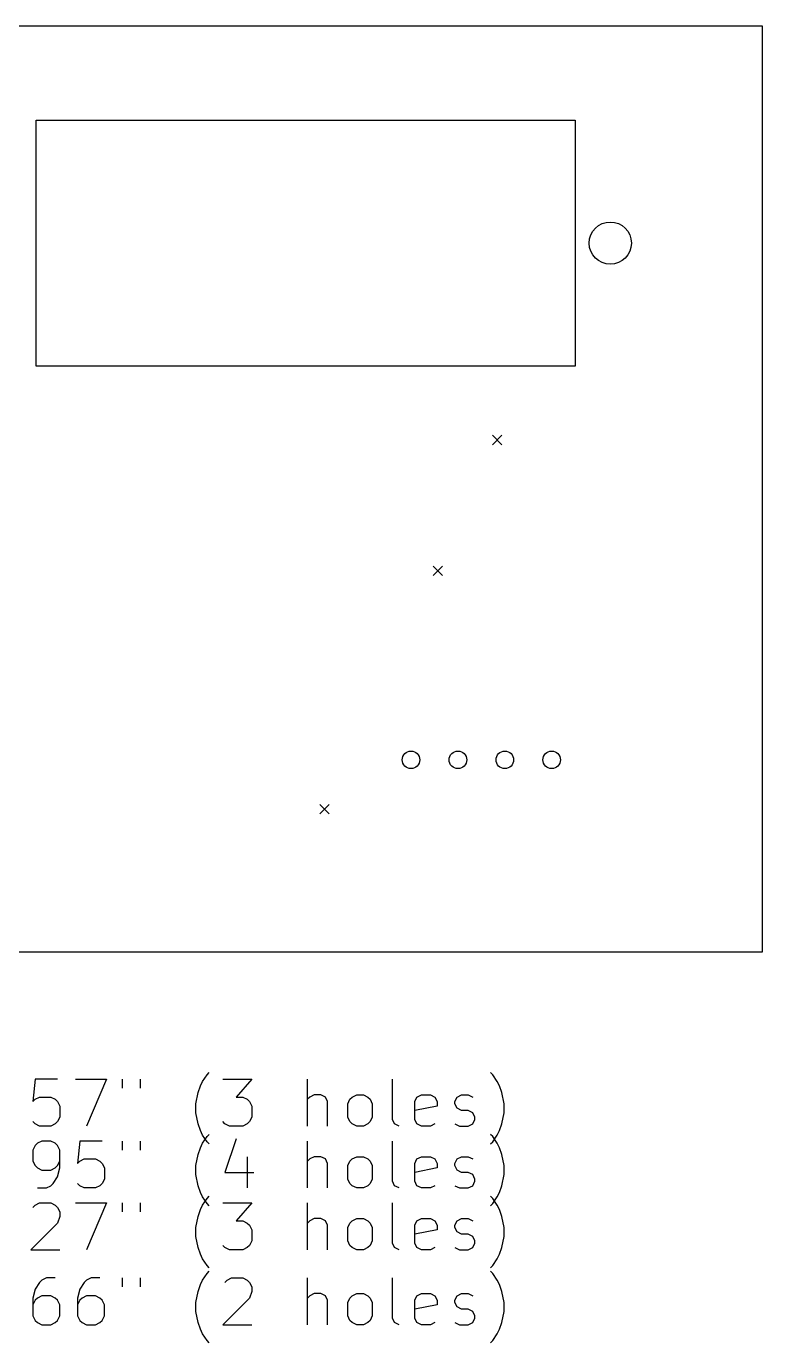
# Model space of a CAD drawing. Extents: x -2.1 to 59.2, y -16.7 to 39.5.
# Drawn here: x 27.8 to 59.2, y -16.7 to 39.5 of the extents above; entities that cross this region are included whole.
import ezdxf

# ---------------------------------------------------------------- set-up
doc = ezdxf.new("R2010")
doc.units = 0
doc.layers.add('BLACK', color=7, linetype='CONTINUOUS')

msp = doc.modelspace()

# ---------------------------------------------------------------- linework, layer by layer
at = {"layer": 'BLACK', "linetype": 'CONTINUOUS'}
for p, q in [((59.2, 39.497), (0, 39.497)), ((59.2, -0.003), (59.2, 39.497)), ((28.2016, 35.4951), (51.1987, 35.4951)), ((28.2016, 24.9918), (28.2016, 35.4951)), ((28.2016, 35.4951), (51.1987, 35.4951)), ((28.2016, 24.9918), (28.2016, 35.4951)), ((51.1987, 35.4951), (51.1987, 24.9918)), ((51.1987, 35.4951), (51.1987, 24.9918)), ((51.1987, 24.9918), (28.2016, 24.9918)), ((51.1987, 24.9918), (28.2016, 24.9918)), ((47.679, 22.044), (48.079, 21.644)), ((48.079, 22.044), (47.679, 21.644)), ((45.139, 16.456), (45.539, 16.056)), ((45.539, 16.456), (45.139, 16.056)), ((40.313, 6.296), (40.713, 5.896)), ((40.713, 6.296), (40.313, 5.896)), ((0, -0.003), (59.2, -0.003)), ((28.1655, -5.43276), (28.0702, -6.38514)), ((29.1179, -5.43276), (28.1655, -5.43276)), ((29.8798, -5.43276), (31.2131, -5.43276)), ((31.2131, -5.43276), (30.356, -7.43276)), ((31.8798, -5.43276), (31.8798, -5.81371)), ((32.6417, -5.43276), (32.6417, -5.81371)), ((35.2131, -5.71848), (35.3083, -5.528)), ((35.3083, -5.528), (35.4988, -5.24228)), ((35.4988, -5.24228), (35.594, -5.14705)), ((36.1655, -5.43276), (37.4036, -5.43276)), ((37.4036, -5.43276), (36.7369, -6.19467)), ((39.7845, -7.43276), (39.7845, -5.43276)), ((43.4036, -7.14705), (43.4036, -5.43276)), ((47.6893, -5.24228), (47.594, -5.14705)), ((47.8798, -5.528), (47.6893, -5.24228)), ((47.975, -5.71848), (47.8798, -5.528)), ((35.0226, -6.48038), (35.1179, -6.00419)), ((35.1179, -6.00419), (35.2131, -5.71848)), ((40.0702, -6.09943), (39.8798, -6.19467)), ((40.356, -6.09943), (40.0702, -6.09943)), ((40.5464, -6.19467), (40.356, -6.09943)), ((41.6893, -6.19467), (41.8798, -6.09943)), ((41.8798, -6.09943), (42.1655, -6.09943)), ((42.1655, -6.09943), (42.356, -6.19467)), ((44.4512, -6.19467), (44.6417, -6.09943)), ((44.6417, -6.09943), (45.0226, -6.09943)), ((45.0226, -6.09943), (45.2131, -6.19467)), ((46.1655, -6.19467), (46.356, -6.09943)), ((46.356, -6.09943), (46.6417, -6.09943)), ((46.6417, -6.09943), (46.8321, -6.19467)), ((48.0702, -6.00419), (47.975, -5.71848)), ((48.1655, -6.48038), (48.0702, -6.00419)), ((28.0702, -6.38514), (28.1655, -6.2899)), ((28.1655, -6.2899), (28.356, -6.19467)), ((28.356, -6.19467), (28.8321, -6.19467)), ((28.8321, -6.19467), (29.0226, -6.2899)), ((29.0226, -6.2899), (29.1179, -6.38514)), ((29.1179, -6.38514), (29.2131, -6.57562)), ((29.2131, -6.57562), (29.2131, -7.05181)), ((35.0226, -6.86133), (35.0226, -6.48038)), ((36.7369, -6.19467), (37.0226, -6.19467)), ((37.0226, -6.19467), (37.2131, -6.2899)), ((37.2131, -6.2899), (37.3083, -6.38514)), ((37.3083, -6.38514), (37.4036, -6.57562)), ((37.4036, -6.57562), (37.4036, -7.05181)), ((39.8798, -6.19467), (39.7845, -6.2899)), ((40.6417, -6.38514), (40.5464, -6.19467)), ((40.6417, -7.43276), (40.6417, -6.38514)), ((41.4988, -6.48038), (41.594, -6.2899)), ((41.4988, -7.05181), (41.4988, -6.48038)), ((41.594, -6.2899), (41.6893, -6.19467)), ((42.356, -6.19467), (42.4512, -6.2899)), ((42.4512, -6.2899), (42.5464, -6.48038)), ((42.5464, -6.48038), (42.5464, -7.05181)), ((44.356, -6.38514), (44.4512, -6.19467)), ((44.356, -7.14705), (44.356, -6.38514)), ((45.3083, -6.57562), (44.356, -6.76609)), ((45.2131, -6.19467), (45.3083, -6.38514)), ((45.3083, -6.38514), (45.3083, -6.57562)), ((46.0702, -6.38514), (46.1655, -6.19467)), ((46.0702, -6.48038), (46.0702, -6.38514)), ((46.1655, -6.67086), (46.0702, -6.48038)), ((46.356, -6.76609), (46.1655, -6.67086)), ((48.1655, -6.86133), (48.1655, -6.48038)), ((28.1655, -7.33752), (28.0702, -7.24228)), ((29.1179, -7.24228), (29.0226, -7.33752)), ((29.2131, -7.05181), (29.1179, -7.24228)), ((35.1179, -7.33752), (35.0226, -6.86133)), ((36.2607, -7.33752), (36.1655, -7.24228)), ((37.3083, -7.24228), (37.2131, -7.33752)), ((37.4036, -7.05181), (37.3083, -7.24228)), ((41.594, -7.24228), (41.4988, -7.05181)), ((41.6893, -7.33752), (41.594, -7.24228)), ((42.4512, -7.24228), (42.356, -7.33752)), ((42.5464, -7.05181), (42.4512, -7.24228)), ((43.4988, -7.33752), (43.4036, -7.14705)), ((44.4512, -7.33752), (44.356, -7.14705)), ((46.6417, -6.76609), (46.356, -6.76609)), ((46.8321, -6.86133), (46.6417, -6.76609)), ((46.9274, -7.05181), (46.8321, -6.86133)), ((46.8321, -7.33752), (46.9274, -7.14705)), ((46.9274, -7.14705), (46.9274, -7.05181)), ((48.0702, -7.33752), (48.1655, -6.86133)), ((28.356, -7.43276), (28.1655, -7.33752)), ((28.8321, -7.43276), (28.356, -7.43276)), ((29.0226, -7.33752), (28.8321, -7.43276)), ((35.2131, -7.62324), (35.1179, -7.33752)), ((35.3083, -7.81371), (35.2131, -7.62324)), ((35.4988, -8.09943), (35.3083, -7.81371)), ((35.4988, -7.88228), (35.594, -7.78705)), ((36.4512, -7.43276), (36.2607, -7.33752)), ((37.0226, -7.43276), (36.4512, -7.43276)), ((37.2131, -7.33752), (37.0226, -7.43276)), ((41.8798, -7.43276), (41.6893, -7.33752)), ((42.1655, -7.43276), (41.8798, -7.43276)), ((42.356, -7.33752), (42.1655, -7.43276)), ((43.6893, -7.43276), (43.4988, -7.33752)), ((44.6417, -7.43276), (44.4512, -7.33752)), ((45.0226, -7.43276), (44.6417, -7.43276)), ((45.2131, -7.33752), (45.0226, -7.43276)), ((46.0702, -7.33752), (46.2607, -7.43276)), ((46.2607, -7.43276), (46.6417, -7.43276)), ((46.6417, -7.43276), (46.8321, -7.33752)), ((47.6893, -7.88228), (47.594, -7.78705)), ((47.6893, -8.09943), (47.8798, -7.81371)), ((47.8798, -7.81371), (47.975, -7.62324)), ((47.975, -7.62324), (48.0702, -7.33752)), ((28.1655, -8.26324), (28.0702, -8.45371)), ((28.2607, -8.168), (28.1655, -8.26324)), ((28.4512, -8.07276), (28.2607, -8.168)), ((28.8321, -8.07276), (28.4512, -8.07276)), ((29.0226, -8.168), (28.8321, -8.07276)), ((29.1179, -8.26324), (29.0226, -8.168)), ((29.2131, -8.45371), (29.1179, -8.26324)), ((30.0702, -8.07276), (29.975, -9.02514)), ((31.0226, -8.07276), (30.0702, -8.07276)), ((31.8798, -8.07276), (31.8798, -8.45371)), ((32.6417, -8.07276), (32.6417, -8.45371)), ((35.1179, -8.64419), (35.2131, -8.35848)), ((35.2131, -8.35848), (35.3083, -8.168)), ((35.3083, -8.168), (35.4988, -7.88228)), ((35.594, -8.19467), (35.4988, -8.09943)), ((36.7369, -7.97752), (36.2607, -9.40609)), ((39.7845, -10.0728), (39.7845, -8.07276)), ((43.4036, -9.78705), (43.4036, -8.07276)), ((47.594, -8.19467), (47.6893, -8.09943)), ((47.8798, -8.168), (47.6893, -7.88228)), ((47.975, -8.35848), (47.8798, -8.168)), ((48.0702, -8.64419), (47.975, -8.35848)), ((28.0702, -8.45371), (28.0702, -8.9299)), ((28.0702, -8.9299), (28.1655, -9.12038)), ((29.1179, -9.12038), (29.2131, -8.9299)), ((29.2131, -9.21562), (29.2131, -8.45371)), ((29.975, -9.02514), (30.0702, -8.9299)), ((30.0702, -8.9299), (30.2607, -8.83467)), ((30.2607, -8.83467), (30.7369, -8.83467)), ((30.7369, -8.83467), (30.9274, -8.9299)), ((30.9274, -8.9299), (31.0226, -9.02514)), ((35.0226, -9.12038), (35.1179, -8.64419)), ((37.2131, -8.73943), (37.2131, -10.0728)), ((39.8798, -8.83467), (39.7845, -8.9299)), ((40.0702, -8.73943), (39.8798, -8.83467)), ((40.356, -8.73943), (40.0702, -8.73943)), ((40.5464, -8.83467), (40.356, -8.73943)), ((40.6417, -9.02514), (40.5464, -8.83467)), ((41.4988, -9.12038), (41.594, -8.9299)), ((41.594, -8.9299), (41.6893, -8.83467)), ((41.6893, -8.83467), (41.8798, -8.73943)), ((41.8798, -8.73943), (42.1655, -8.73943)), ((42.1655, -8.73943), (42.356, -8.83467)), ((42.356, -8.83467), (42.4512, -8.9299)), ((42.4512, -8.9299), (42.5464, -9.12038)), ((44.356, -9.02514), (44.4512, -8.83467)), ((44.4512, -8.83467), (44.6417, -8.73943)), ((44.6417, -8.73943), (45.0226, -8.73943)), ((45.0226, -8.73943), (45.2131, -8.83467)), ((45.2131, -8.83467), (45.3083, -9.02514)), ((46.0702, -9.02514), (46.1655, -8.83467)), ((46.1655, -8.83467), (46.356, -8.73943)), ((46.356, -8.73943), (46.6417, -8.73943)), ((46.6417, -8.73943), (46.8321, -8.83467)), ((48.1655, -9.12038), (48.0702, -8.64419)), ((28.1655, -9.12038), (28.2607, -9.21562)), ((28.2607, -9.21562), (28.4512, -9.31086)), ((28.4512, -9.31086), (28.8321, -9.31086)), ((28.8321, -9.31086), (29.0226, -9.21562)), ((29.0226, -9.21562), (29.1179, -9.12038)), ((29.1179, -9.59657), (29.2131, -9.21562)), ((31.0226, -9.02514), (31.1179, -9.21562)), ((31.1179, -9.21562), (31.1179, -9.69181)), ((35.0226, -9.50133), (35.0226, -9.12038)), ((35.1179, -9.97752), (35.0226, -9.50133)), ((36.2607, -9.40609), (37.4988, -9.40609)), ((40.6417, -10.0728), (40.6417, -9.02514)), ((41.4988, -9.69181), (41.4988, -9.12038)), ((42.5464, -9.12038), (42.5464, -9.69181)), ((44.356, -9.78705), (44.356, -9.02514)), ((45.3083, -9.21562), (44.356, -9.40609)), ((45.3083, -9.02514), (45.3083, -9.21562)), ((46.0702, -9.12038), (46.0702, -9.02514)), ((46.1655, -9.31086), (46.0702, -9.12038)), ((46.356, -9.40609), (46.1655, -9.31086)), ((46.6417, -9.40609), (46.356, -9.40609)), ((46.8321, -9.50133), (46.6417, -9.40609)), ((46.9274, -9.69181), (46.8321, -9.50133)), ((48.0702, -9.97752), (48.1655, -9.50133)), ((48.1655, -9.50133), (48.1655, -9.12038)), ((28.2607, -10.0728), (28.6417, -10.0728)), ((28.6417, -10.0728), (28.8321, -9.97752)), ((28.8321, -9.97752), (28.9274, -9.88228)), ((28.9274, -9.88228), (29.1179, -9.59657)), ((30.0702, -9.97752), (29.975, -9.88228)), ((30.2607, -10.0728), (30.0702, -9.97752)), ((30.7369, -10.0728), (30.2607, -10.0728)), ((30.9274, -9.97752), (30.7369, -10.0728)), ((31.0226, -9.88228), (30.9274, -9.97752)), ((31.1179, -9.69181), (31.0226, -9.88228)), ((35.2131, -10.2632), (35.1179, -9.97752)), ((41.594, -9.88228), (41.4988, -9.69181)), ((41.6893, -9.97752), (41.594, -9.88228)), ((41.8798, -10.0728), (41.6893, -9.97752)), ((42.1655, -10.0728), (41.8798, -10.0728)), ((42.356, -9.97752), (42.1655, -10.0728)), ((42.4512, -9.88228), (42.356, -9.97752)), ((42.5464, -9.69181), (42.4512, -9.88228)), ((43.4988, -9.97752), (43.4036, -9.78705)), ((43.6893, -10.0728), (43.4988, -9.97752)), ((44.4512, -9.97752), (44.356, -9.78705)), ((44.6417, -10.0728), (44.4512, -9.97752)), ((45.0226, -10.0728), (44.6417, -10.0728)), ((45.2131, -9.97752), (45.0226, -10.0728)), ((46.0702, -9.97752), (46.2607, -10.0728)), ((46.2607, -10.0728), (46.6417, -10.0728)), ((46.6417, -10.0728), (46.8321, -9.97752)), ((46.8321, -9.97752), (46.9274, -9.78705)), ((46.9274, -9.78705), (46.9274, -9.69181)), ((47.975, -10.2632), (48.0702, -9.97752)), ((35.3083, -10.4537), (35.2131, -10.2632)), ((35.4988, -10.7394), (35.3083, -10.4537)), ((35.3083, -10.808), (35.4988, -10.5223)), ((35.4988, -10.5223), (35.594, -10.427)), ((47.6893, -10.5223), (47.594, -10.427)), ((47.6893, -10.7394), (47.8798, -10.4537)), ((47.8798, -10.808), (47.6893, -10.5223)), ((47.8798, -10.4537), (47.975, -10.2632)), ((28.0702, -10.9032), (28.1655, -10.808)), ((28.1655, -10.808), (28.356, -10.7128)), ((28.356, -10.7128), (28.8321, -10.7128)), ((28.8321, -10.7128), (29.0226, -10.808)), ((29.0226, -10.808), (29.1179, -10.9032)), ((29.1179, -10.9032), (29.2131, -11.0937)), ((29.2131, -11.0937), (29.2131, -11.2842)), ((29.8798, -10.7128), (31.2131, -10.7128)), ((31.2131, -10.7128), (30.356, -12.7128)), ((31.8798, -10.7128), (31.8798, -11.0937)), ((32.6417, -10.7128), (32.6417, -11.0937)), ((35.1179, -11.2842), (35.2131, -10.9985)), ((35.2131, -10.9985), (35.3083, -10.808)), ((35.594, -10.8347), (35.4988, -10.7394)), ((36.1655, -10.7128), (37.4036, -10.7128)), ((37.4036, -10.7128), (36.7369, -11.4747)), ((39.7845, -12.7128), (39.7845, -10.7128)), ((43.4036, -12.427), (43.4036, -10.7128)), ((47.594, -10.8347), (47.6893, -10.7394)), ((47.975, -10.9985), (47.8798, -10.808)), ((48.0702, -11.2842), (47.975, -10.9985)), ((29.1179, -11.5699), (27.975, -12.7128)), ((29.2131, -11.2842), (29.1179, -11.5699)), ((35.0226, -11.7604), (35.1179, -11.2842)), ((35.0226, -12.1413), (35.0226, -11.7604)), ((36.7369, -11.4747), (37.0226, -11.4747)), ((37.0226, -11.4747), (37.2131, -11.5699)), ((37.2131, -11.5699), (37.3083, -11.6651)), ((37.3083, -11.6651), (37.4036, -11.8556)), ((39.8798, -11.4747), (39.7845, -11.5699)), ((40.0702, -11.3794), (39.8798, -11.4747)), ((40.356, -11.3794), (40.0702, -11.3794)), ((40.5464, -11.4747), (40.356, -11.3794)), ((40.6417, -11.6651), (40.5464, -11.4747)), ((40.6417, -12.7128), (40.6417, -11.6651)), ((41.4988, -11.7604), (41.594, -11.5699)), ((41.4988, -12.3318), (41.4988, -11.7604)), ((41.594, -11.5699), (41.6893, -11.4747)), ((41.6893, -11.4747), (41.8798, -11.3794)), ((41.8798, -11.3794), (42.1655, -11.3794)), ((42.1655, -11.3794), (42.356, -11.4747)), ((42.356, -11.4747), (42.4512, -11.5699)), ((42.4512, -11.5699), (42.5464, -11.7604)), ((42.5464, -11.7604), (42.5464, -12.3318)), ((44.356, -11.6651), (44.4512, -11.4747)), ((44.356, -12.427), (44.356, -11.6651)), ((44.4512, -11.4747), (44.6417, -11.3794)), ((44.6417, -11.3794), (45.0226, -11.3794)), ((45.0226, -11.3794), (45.2131, -11.4747)), ((45.2131, -11.4747), (45.3083, -11.6651)), ((45.3083, -11.6651), (45.3083, -11.8556)), ((46.0702, -11.6651), (46.1655, -11.4747)), ((46.0702, -11.7604), (46.0702, -11.6651)), ((46.1655, -11.9509), (46.0702, -11.7604)), ((46.1655, -11.4747), (46.356, -11.3794)), ((46.356, -11.3794), (46.6417, -11.3794)), ((46.6417, -11.3794), (46.8321, -11.4747)), ((48.1655, -11.7604), (48.0702, -11.2842)), ((48.1655, -12.1413), (48.1655, -11.7604)), ((35.1179, -12.6175), (35.0226, -12.1413)), ((37.4036, -12.3318), (37.3083, -12.5223)), ((37.4036, -11.8556), (37.4036, -12.3318)), ((41.594, -12.5223), (41.4988, -12.3318)), ((42.5464, -12.3318), (42.4512, -12.5223)), ((45.3083, -11.8556), (44.356, -12.0461)), ((46.356, -12.0461), (46.1655, -11.9509)), ((46.6417, -12.0461), (46.356, -12.0461)), ((46.8321, -12.1413), (46.6417, -12.0461)), ((46.9274, -12.3318), (46.8321, -12.1413)), ((46.9274, -12.427), (46.9274, -12.3318)), ((48.0702, -12.6175), (48.1655, -12.1413)), ((27.975, -12.7128), (29.2131, -12.7128)), ((35.2131, -12.9032), (35.1179, -12.6175)), ((35.3083, -13.0937), (35.2131, -12.9032)), ((36.2607, -12.6175), (36.1655, -12.5223)), ((36.4512, -12.7128), (36.2607, -12.6175)), ((37.0226, -12.7128), (36.4512, -12.7128)), ((37.2131, -12.6175), (37.0226, -12.7128)), ((37.3083, -12.5223), (37.2131, -12.6175)), ((41.6893, -12.6175), (41.594, -12.5223)), ((41.8798, -12.7128), (41.6893, -12.6175)), ((42.1655, -12.7128), (41.8798, -12.7128)), ((42.356, -12.6175), (42.1655, -12.7128)), ((42.4512, -12.5223), (42.356, -12.6175)), ((43.4988, -12.6175), (43.4036, -12.427)), ((43.6893, -12.7128), (43.4988, -12.6175)), ((44.4512, -12.6175), (44.356, -12.427)), ((44.6417, -12.7128), (44.4512, -12.6175)), ((45.0226, -12.7128), (44.6417, -12.7128)), ((45.2131, -12.6175), (45.0226, -12.7128)), ((46.0702, -12.6175), (46.2607, -12.7128)), ((46.2607, -12.7128), (46.6417, -12.7128)), ((46.6417, -12.7128), (46.8321, -12.6175)), ((46.8321, -12.6175), (46.9274, -12.427)), ((47.8798, -13.0937), (47.975, -12.9032)), ((47.975, -12.9032), (48.0702, -12.6175)), ((35.4988, -13.3794), (35.3083, -13.0937)), ((35.594, -13.4747), (35.4988, -13.3794)), ((47.594, -13.4747), (47.6893, -13.3794)), ((47.6893, -13.3794), (47.8798, -13.0937)), ((28.4512, -14.008), (28.356, -14.1032)), ((28.6417, -13.9128), (28.4512, -14.008)), ((29.0226, -13.9128), (28.6417, -13.9128)), ((30.356, -14.008), (30.2607, -14.1032)), ((30.5464, -13.9128), (30.356, -14.008)), ((30.9274, -13.9128), (30.5464, -13.9128)), ((31.8798, -13.9128), (31.8798, -14.2937)), ((32.6417, -13.9128), (32.6417, -14.2937)), ((35.2131, -14.1985), (35.3083, -14.008)), ((35.3083, -14.008), (35.4988, -13.7223)), ((35.4988, -13.7223), (35.594, -13.627)), ((36.2607, -14.1032), (36.356, -14.008)), ((36.356, -14.008), (36.5464, -13.9128)), ((36.5464, -13.9128), (37.0226, -13.9128)), ((37.0226, -13.9128), (37.2131, -14.008)), ((37.2131, -14.008), (37.3083, -14.1032)), ((39.7845, -15.9128), (39.7845, -13.9128)), ((43.4036, -15.627), (43.4036, -13.9128)), ((47.6893, -13.7223), (47.594, -13.627)), ((47.8798, -14.008), (47.6893, -13.7223)), ((47.975, -14.1985), (47.8798, -14.008)), ((28.1655, -14.389), (28.0702, -14.7699)), ((28.356, -14.1032), (28.1655, -14.389)), ((30.0702, -14.389), (29.975, -14.7699)), ((30.2607, -14.1032), (30.0702, -14.389)), ((35.0226, -14.9604), (35.1179, -14.4842)), ((35.1179, -14.4842), (35.2131, -14.1985)), ((37.3083, -14.1032), (37.4036, -14.2937)), ((37.4036, -14.4842), (37.3083, -14.7699)), ((37.4036, -14.2937), (37.4036, -14.4842)), ((40.0702, -14.5794), (39.8798, -14.6747)), ((40.356, -14.5794), (40.0702, -14.5794)), ((40.5464, -14.6747), (40.356, -14.5794)), ((41.6893, -14.6747), (41.8798, -14.5794)), ((41.8798, -14.5794), (42.1655, -14.5794)), ((42.1655, -14.5794), (42.356, -14.6747)), ((44.4512, -14.6747), (44.6417, -14.5794)), ((44.6417, -14.5794), (45.0226, -14.5794)), ((45.0226, -14.5794), (45.2131, -14.6747)), ((46.1655, -14.6747), (46.356, -14.5794)), ((46.356, -14.5794), (46.6417, -14.5794)), ((46.6417, -14.5794), (46.8321, -14.6747)), ((48.0702, -14.4842), (47.975, -14.1985)), ((48.1655, -14.9604), (48.0702, -14.4842)), ((28.0702, -14.7699), (28.0702, -15.5318)), ((28.1655, -14.8651), (28.0702, -15.0556)), ((28.2607, -14.7699), (28.1655, -14.8651)), ((28.4512, -14.6747), (28.2607, -14.7699)), ((28.8321, -14.6747), (28.4512, -14.6747)), ((29.0226, -14.7699), (28.8321, -14.6747)), ((29.1179, -14.8651), (29.0226, -14.7699)), ((29.2131, -15.0556), (29.1179, -14.8651)), ((29.2131, -15.5318), (29.2131, -15.0556)), ((29.975, -14.7699), (29.975, -15.5318)), ((30.0702, -14.8651), (29.975, -15.0556)), ((30.1655, -14.7699), (30.0702, -14.8651)), ((30.356, -14.6747), (30.1655, -14.7699)), ((30.7369, -14.6747), (30.356, -14.6747)), ((30.9274, -14.7699), (30.7369, -14.6747)), ((31.0226, -14.8651), (30.9274, -14.7699)), ((31.1179, -15.0556), (31.0226, -14.8651)), ((31.1179, -15.5318), (31.1179, -15.0556)), ((35.0226, -15.3413), (35.0226, -14.9604)), ((37.3083, -14.7699), (36.1655, -15.9128)), ((39.8798, -14.6747), (39.7845, -14.7699)), ((40.6417, -14.8651), (40.5464, -14.6747)), ((40.6417, -15.9128), (40.6417, -14.8651)), ((41.4988, -14.9604), (41.594, -14.7699)), ((41.4988, -15.5318), (41.4988, -14.9604)), ((41.594, -14.7699), (41.6893, -14.6747)), ((42.356, -14.6747), (42.4512, -14.7699)), ((42.4512, -14.7699), (42.5464, -14.9604)), ((42.5464, -14.9604), (42.5464, -15.5318)), ((44.356, -14.8651), (44.4512, -14.6747)), ((44.356, -15.627), (44.356, -14.8651)), ((45.3083, -15.0556), (44.356, -15.2461)), ((45.2131, -14.6747), (45.3083, -14.8651)), ((45.3083, -14.8651), (45.3083, -15.0556)), ((46.0702, -14.8651), (46.1655, -14.6747)), ((46.0702, -14.9604), (46.0702, -14.8651)), ((46.1655, -15.1509), (46.0702, -14.9604)), ((46.356, -15.2461), (46.1655, -15.1509)), ((48.1655, -15.3413), (48.1655, -14.9604)), ((28.0702, -15.5318), (28.1655, -15.7223)), ((28.1655, -15.7223), (28.2607, -15.8175)), ((29.0226, -15.8175), (29.1179, -15.7223)), ((29.1179, -15.7223), (29.2131, -15.5318)), ((29.975, -15.5318), (30.0702, -15.7223)), ((30.0702, -15.7223), (30.1655, -15.8175)), ((30.9274, -15.8175), (31.0226, -15.7223)), ((31.0226, -15.7223), (31.1179, -15.5318)), ((35.1179, -15.8175), (35.0226, -15.3413)), ((41.594, -15.7223), (41.4988, -15.5318)), ((41.6893, -15.8175), (41.594, -15.7223)), ((42.4512, -15.7223), (42.356, -15.8175)), ((42.5464, -15.5318), (42.4512, -15.7223)), ((43.4988, -15.8175), (43.4036, -15.627)), ((44.4512, -15.8175), (44.356, -15.627)), ((46.6417, -15.2461), (46.356, -15.2461)), ((46.8321, -15.3413), (46.6417, -15.2461)), ((46.9274, -15.5318), (46.8321, -15.3413)), ((46.8321, -15.8175), (46.9274, -15.627)), ((46.9274, -15.627), (46.9274, -15.5318)), ((48.0702, -15.8175), (48.1655, -15.3413)), ((28.2607, -15.8175), (28.4512, -15.9128)), ((28.4512, -15.9128), (28.8321, -15.9128)), ((28.8321, -15.9128), (29.0226, -15.8175)), ((30.1655, -15.8175), (30.356, -15.9128)), ((30.356, -15.9128), (30.7369, -15.9128)), ((30.7369, -15.9128), (30.9274, -15.8175)), ((35.2131, -16.1032), (35.1179, -15.8175)), ((35.3083, -16.2937), (35.2131, -16.1032)), ((36.1655, -15.9128), (37.4036, -15.9128)), ((41.8798, -15.9128), (41.6893, -15.8175)), ((42.1655, -15.9128), (41.8798, -15.9128)), ((42.356, -15.8175), (42.1655, -15.9128)), ((43.6893, -15.9128), (43.4988, -15.8175)), ((44.6417, -15.9128), (44.4512, -15.8175)), ((45.0226, -15.9128), (44.6417, -15.9128)), ((45.2131, -15.8175), (45.0226, -15.9128)), ((46.0702, -15.8175), (46.2607, -15.9128)), ((46.2607, -15.9128), (46.6417, -15.9128)), ((46.6417, -15.9128), (46.8321, -15.8175)), ((47.8798, -16.2937), (47.975, -16.1032)), ((47.975, -16.1032), (48.0702, -15.8175)), ((35.4988, -16.5794), (35.3083, -16.2937)), ((35.594, -16.6747), (35.4988, -16.5794)), ((47.594, -16.6747), (47.6893, -16.5794)), ((47.6893, -16.5794), (47.8798, -16.2937))]:
    msp.add_line(p, q, dxfattribs=at)
at = {"layer": 'BLACK'}
for centre, radius in [((52.7, 30.247), 0.9), ((44.1991, 8.1963), 0.375), ((46.1991, 8.1963), 0.375), ((48.1991, 8.1963), 0.375), ((50.1991, 8.1963), 0.375)]:
    msp.add_circle(centre, radius, dxfattribs=at)

doc.saveas('drawing.dxf')
